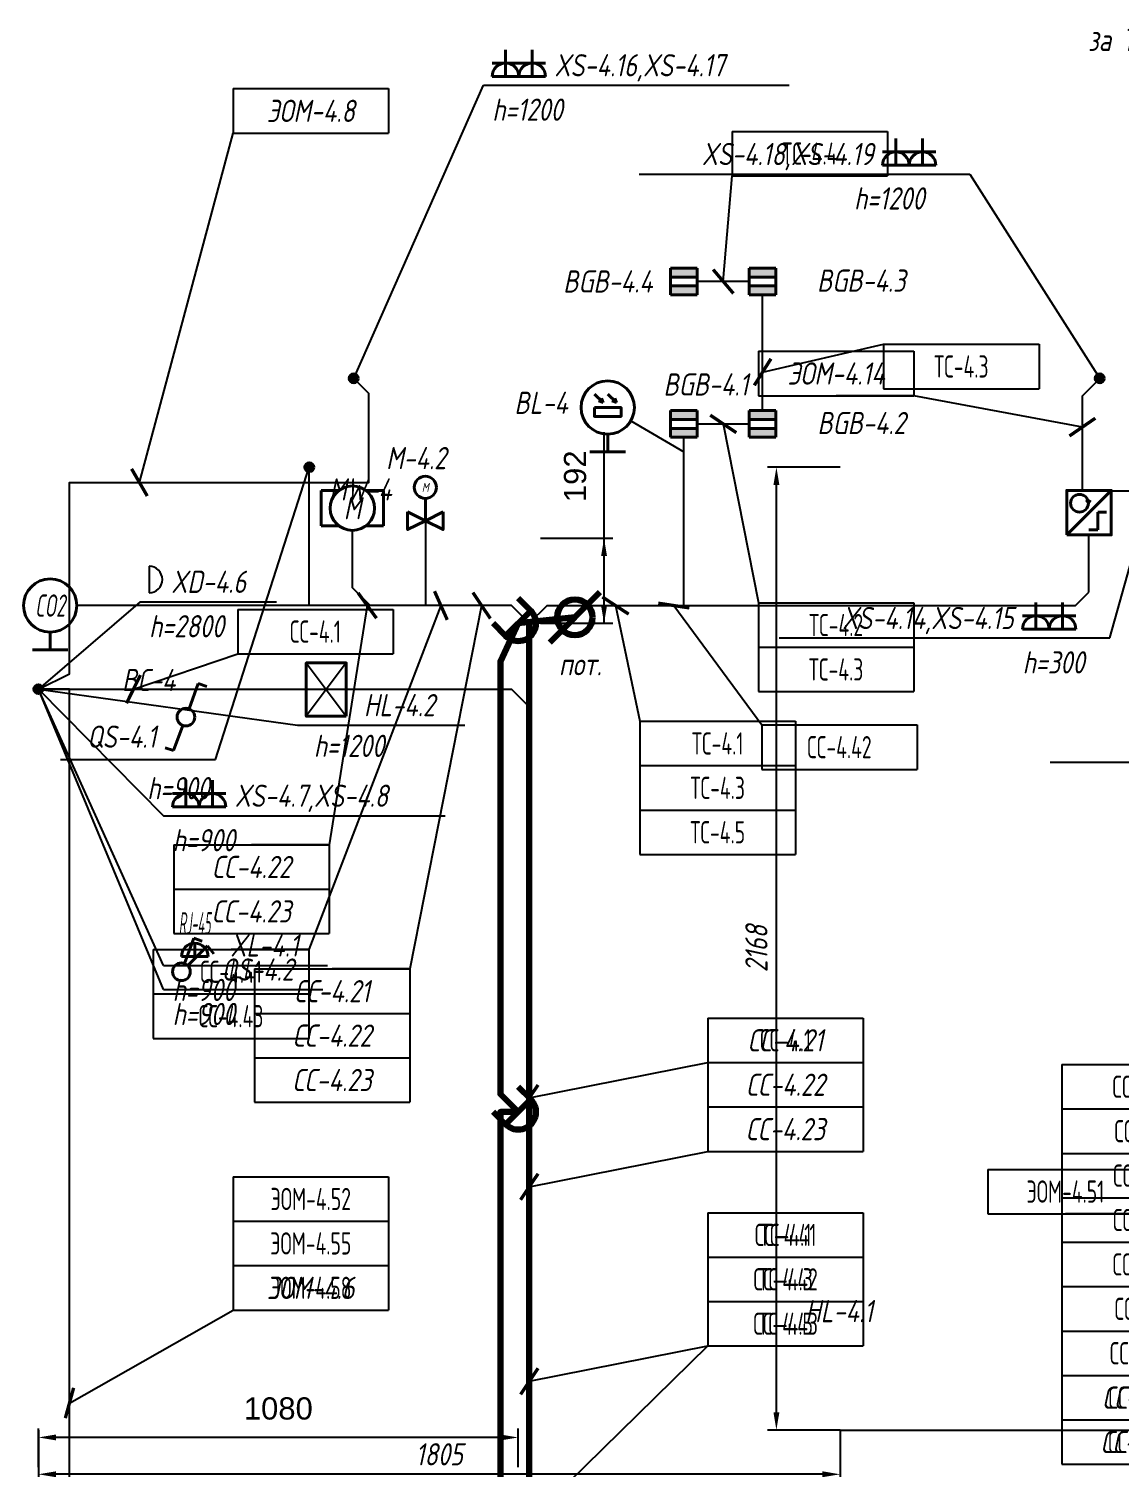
# Model space of a CAD drawing. Header units: millimetres. Extents: x -14566 to 16488, y -7315 to 17206.
# Drawn here: x 8930 to 11385, y 12178 to 15417 of the extents above; entities that cross this region are included whole.
import ezdxf
from ezdxf.enums import TextEntityAlignment as Align

# ---------------------------------------------------------------- set-up
doc = ezdxf.new("R2010")
doc.units = ezdxf.units.MM
doc.linetypes.add('DASHED', pattern=[19.05, 12.7, -6.35])
for name, color, linetype in [('02 Розетки', 7, 'Continuous'), ('04 Освещение', 7, 'Continuous'), ('05 Слаботочка', 7, 'Continuous'), ('06 Авт-ка климата', 7, 'Continuous'), ('07 Авт-ка общая', 7, 'Continuous'), ('08 Пож. и техн. сигн.', 7, 'Continuous'), ('09 ДСУП', 7, 'Continuous'), ('10 Привязка', 7, 'Continuous'), ('12 Трассы и коробки 220', 7, 'Continuous'), ('13 Трассы и коробки слаботочки', 7, 'Continuous'), ('14 Лотки', 7, 'Continuous')]:
    doc.layers.add(name, color=color, linetype=linetype)
doc.styles.add('GOST typeA', font='')
doc.styles.get("Standard").update_dxf_attribs({"font": 'arial.ttf'})
doc.styles.add('ГОСТ-ISOCPEUR', font='isocpeui.ttf', dxfattribs={"width": 0.8})
doc.styles.get('GOST typeA').set_extended_font_data('GOST type A')
doc.linetypes.add('220V_LINE', pattern='A,0.2,-0.05,["~220V",Standard,S=0.1,R=0,X=0,Y=-0.05],-0.4,0.1', length=0.75)
doc.dimstyles.new('ISO-25', dxfattribs={"dimtxt": 2.5, "dimasz": 2.5, "dimexe": 1.25, "dimexo": 0.625, "dimtad": 1, "dimtxsty": 'Standard', "dimcen": 2.5, "dimadec": 0, "dimazin": 0, "dimtfac": 1, "dimtmove": 0, "dimatfit": 3, "dimfxl": 1, "dimarcsym": 0})

# ---------------------------------------------------------------- blocks, each defined once
blk = doc.blocks.new('электродвигатель')
at = {"color": 0, "lineweight": -2}
for p, q in [((0, 4), (0, 0)), ((0, 4), (2, 4)), ((5, 4), (7, 4)), ((7, 4), (7, 0)), ((0, 0), (2, 0)), ((5, 0), (7, 0))]:
    blk.add_line(p, q, dxfattribs=at)
blk.add_circle((3.5, 2), 2.5, dxfattribs=at)
at = {"color": 0, "lineweight": -2, "style": 'ГОСТ-ISOCPEUR', "width": 0.8}
blk.add_text('M', height=2.5, rotation=360, dxfattribs=at).set_placement((3.5, 2), align=Align.MIDDLE_CENTER)
blk = doc.blocks.new('энкодер')
at = {"color": 0, "lineweight": -2}
for p, q in [((0, 0), (5, 5)), ((2.43, 3.56), (2.2, 3.9)), ((2.43, 3.56), (2.66, 3.9)), ((3.48, 0.56), (3.48, 2.56)), ((3.48, 2.56), (4.48, 2.56)), ((2.48, 0.56), (3.48, 0.56))]:
    blk.add_line(p, q, dxfattribs=at)
blk.add_lwpolyline([(0, 0), (0, 5), (5, 5), (5, 0)], close=True, dxfattribs=at)
blk.add_circle((1.43, 3.56), 1, dxfattribs=at)
blk = doc.blocks.new('геркон')
at = {"lineweight": -2}
for points in [[(3, 2), (3, 3), (0, 3), (0, 2)], [(3, 0), (3, 1), (0, 1), (0, 0)]]:
    blk.add_hatch(color=0, dxfattribs=at).paths.add_polyline_path(points)
at = {"color": 0, "lineweight": -2}
for p, q in [((0, 0), (0, 3)), ((0, 3), (3, 3)), ((0, 2), (3, 2)), ((3, 3), (3, 0)), ((0, 1), (3, 1)), ((3, 0), (0, 0))]:
    blk.add_line(p, q, dxfattribs=at)
blk = doc.blocks.new('вентиль с электроприводом')
at = {"color": 0, "linetype": 'DASHED', "lineweight": -2}
blk.add_line((0, 2.5), (0, 0), dxfattribs=at)
at = {"color": 0, "lineweight": -2}
for points in [[(-2, 1), (-2, -1), (0, 0), (-2, 1)], [(2, 1), (2, -1), (0, 0), (2, 1)]]:
    blk.add_lwpolyline(points, dxfattribs=at)
blk.add_circle((0, 3.75), 1.25, dxfattribs=at)
at = {"color": 0, "lineweight": -2, "style": 'ГОСТ-ISOCPEUR', "width": 0.8}
blk.add_text('M', height=1, rotation=360, dxfattribs=at).set_placement((0, 3.75), align=Align.MIDDLE_CENTER)
blk = doc.blocks.new('кнопка жалюзи')
at = {"color": 0, "lineweight": -2}
for p, q in [((0.35, 0.94), (1.39, 3.78)), ((1.39, 3.78), (2.34, 3.45)), ((-1.39, -3.78), (-0.35, -0.94)), ((-2.34, -3.45), (-1.39, -3.78))]:
    blk.add_line(p, q, dxfattribs=at)
blk.add_circle((0, 0), 1, dxfattribs=at)
blk = doc.blocks.new('розетка скрытая трехполюсная')
at = {"color": 0, "lineweight": -2}
for p, q in [((0, 0), (0, 3)), ((-1.5, 1.5), (1.5, 1.5)), ((-1.5, 0), (1.5, 0))]:
    blk.add_line(p, q, dxfattribs=at)
blk.add_arc((0, 0), 1.5, 0, 180, dxfattribs=at)
blk = doc.blocks.new('кнопка 2')
at = {"color": 0, "lineweight": -2}
for p, q in [((0.35, 0.94), (1.39, 3.78)), ((1.39, 3.78), (2.34, 3.45)), ((0.71, 0.71), (2.93, 2.93)), ((2.93, 2.93), (3.66, 2))]:
    blk.add_line(p, q, dxfattribs=at)
blk.add_circle((0, 0), 1, dxfattribs=at)
blk = doc.blocks.new('розетка RJ-45')
at = {"color": 0, "lineweight": -2}
for p, q in [((-1.5, 0), (1.5, 0)), ((0, 0), (0, 1.5))]:
    blk.add_line(p, q, dxfattribs=at)
blk.add_arc((0, 0), 1.5, 0, 180, dxfattribs=at)
at = {"color": 0, "lineweight": -2, "style": 'ГОСТ-ISOCPEUR', "width": 0.4}
blk.add_text('RJ-45', height=2.5, dxfattribs=at).set_placement((0, 2.5), align=Align.CENTER)
blk = doc.blocks.new('фотоэлемент')
at = {"color": 0, "lineweight": -2}
for p, q in [((-1.48, 6.52), (-0.51, 5.55)), ((0.02, 6.52), (0.99, 5.55)), ((-0.51, 5.55), (-1.02, 5.74)), ((-0.51, 5.55), (-0.7, 6.06)), ((0.99, 5.55), (0.48, 5.74)), ((0.99, 5.55), (0.8, 6.06)), ((0, 2), (0, 0)), ((-2, 0), (2, 0))]:
    blk.add_line(p, q, dxfattribs=at)
blk.add_lwpolyline([(-1.5, 5), (1.5, 5), (1.5, 4), (-1.5, 4)], close=True, dxfattribs=at)
blk.add_circle((0, 5), 3, dxfattribs=at)
blk = doc.blocks.new('коробка коммутационная')
at = {"color": 0}
blk.add_line((0, 3), (0, 0), dxfattribs=at)
blk.add_arc((0, 1.5), 1.5, 270, 90, dxfattribs=at)
blk = doc.blocks.new('*T141')
at = {"layer": '02 Розетки', "color": 0, "lineweight": -2}
for p, q in [((0, 0), (350, 0)), ((0, 0), (0, -100)), ((350, 0), (350, -100)), ((0, -100), (350, -100))]:
    blk.add_line(p, q, dxfattribs=at)
at = {"layer": '02 Розетки', "color": 0, "insert": (175, -50), "char_height": 50, "width": 330, "attachment_point": 5, "style": 'ГОСТ-ISOCPEUR'}
blk.add_mtext('{ЭОМ-4.6}', dxfattribs=at)
blk = doc.blocks.new('*T142')
at = {"layer": '02 Розетки', "color": 0, "lineweight": -2}
for p, q in [((0, 0), (350, 0)), ((0, 0), (0, -100)), ((350, 0), (350, -100)), ((0, -100), (350, -100))]:
    blk.add_line(p, q, dxfattribs=at)
at = {"layer": '02 Розетки', "color": 0, "insert": (175, -50), "char_height": 50, "width": 330, "attachment_point": 5, "style": 'ГОСТ-ISOCPEUR'}
blk.add_mtext('{ЭОМ-4.8}', dxfattribs=at)
blk = doc.blocks.new('*T146')
at = {"layer": '02 Розетки', "color": 0, "lineweight": -2}
for p, q in [((0, 0), (350, 0)), ((0, 0), (0, -100)), ((350, 0), (350, -100)), ((0, -100), (350, -100))]:
    blk.add_line(p, q, dxfattribs=at)
at = {"layer": '02 Розетки', "color": 0, "insert": (175, -50), "char_height": 50, "width": 330, "attachment_point": 5, "style": 'ГОСТ-ISOCPEUR'}
blk.add_mtext('{ЭОМ-4.14}', dxfattribs=at)
blk = doc.blocks.new('*T202')
at = {"layer": '04 Освещение', "color": 0, "lineweight": -2}
for p, q in [((0, 0), (350, 0)), ((0, 0), (0, -300)), ((350, 0), (350, -300)), ((0, -100), (350, -100)), ((0, -200), (350, -200)), ((0, -300), (350, -300))]:
    blk.add_line(p, q, dxfattribs=at)
at = {"layer": '04 Освещение', "color": 0, "char_height": 50, "width": 330, "attachment_point": 5, "style": 'GOST typeA'}
for s, insert in [('{\\W0.8;ЭОМ-4.52}', (175, -50)), ('{\\W0.8;ЭОМ-4.55}', (175, -150)), ('{\\W0.8;ЭОМ-4.58}', (175, -250))]:
    blk.add_mtext(s, dxfattribs=dict(at, insert=insert))
blk = doc.blocks.new('*T233')
at = {"layer": '04 Освещение', "color": 0, "lineweight": -2}
for p, q in [((0, 0), (350, 0)), ((0, 0), (0, -100)), ((350, 0), (350, -100)), ((0, -100), (350, -100))]:
    blk.add_line(p, q, dxfattribs=at)
at = {"layer": '04 Освещение', "color": 0, "insert": (175, -50), "char_height": 50, "width": 330, "attachment_point": 5, "style": 'GOST typeA'}
blk.add_mtext('{\\W0.8;ЭОМ-4.51}', dxfattribs=at)
blk = doc.blocks.new('*T256')
at = {"layer": '07 Авт-ка общая', "color": 0, "lineweight": -2}
for p, q in [((0, 0), (350, 0)), ((0, 0), (0, -200)), ((350, 0), (350, -200)), ((0, -100), (350, -100)), ((0, -200), (350, -200))]:
    blk.add_line(p, q, dxfattribs=at)
at = {"layer": '07 Авт-ка общая', "color": 0, "char_height": 50, "width": 330, "attachment_point": 5, "style": 'GOST typeA'}
for s, insert in [('{\\W0.8;СС-4.41}', (175, -50)), ('{\\W0.8;СС-4.43}', (175, -150))]:
    blk.add_mtext(s, dxfattribs=dict(at, insert=insert))
blk = doc.blocks.new('*T257')
at = {"layer": '07 Авт-ка общая', "color": 0, "lineweight": -2}
for p, q in [((0, 0), (350, 0)), ((0, 0), (0, -300)), ((350, 0), (350, -300)), ((0, -100), (350, -100)), ((0, -200), (350, -200)), ((0, -300), (350, -300))]:
    blk.add_line(p, q, dxfattribs=at)
at = {"layer": '07 Авт-ка общая', "color": 0, "char_height": 50, "width": 330, "attachment_point": 5, "style": 'GOST typeA'}
for s, insert in [('{\\W0.8;СС-4.41}', (175, -50)), ('{\\W0.8;СС-4.42}', (175, -150)), ('{\\W0.8;СС-4.43}', (175, -250))]:
    blk.add_mtext(s, dxfattribs=dict(at, insert=insert))
blk = doc.blocks.new('*T278')
at = {"layer": '06 Авт-ка климата', "color": 0, "lineweight": -2}
for p, q in [((0, 0), (350, 0)), ((0, 0), (0, -200)), ((350, 0), (350, -200)), ((0, -100), (350, -100)), ((0, -200), (350, -200))]:
    blk.add_line(p, q, dxfattribs=at)
at = {"layer": '06 Авт-ка климата', "color": 0, "char_height": 50, "width": 330, "attachment_point": 5, "style": 'ГОСТ-ISOCPEUR'}
for s, insert in [('{СС-4.22}', (175, -50)), ('{СС-4.23}', (175, -150))]:
    blk.add_mtext(s, dxfattribs=dict(at, insert=insert))
blk = doc.blocks.new('*T279')
at = {"layer": '06 Авт-ка климата', "color": 0, "lineweight": -2}
for p, q in [((0, 0), (350, 0)), ((0, 0), (0, -300)), ((350, 0), (350, -300)), ((0, -100), (350, -100)), ((0, -200), (350, -200)), ((0, -300), (350, -300))]:
    blk.add_line(p, q, dxfattribs=at)
at = {"layer": '06 Авт-ка климата', "color": 0, "char_height": 50, "width": 330, "attachment_point": 5, "style": 'ГОСТ-ISOCPEUR'}
for s, insert in [('{СС-4.21}', (175, -50)), ('{СС-4.22}', (175, -150)), ('{СС-4.23}', (175, -250))]:
    blk.add_mtext(s, dxfattribs=dict(at, insert=insert))
blk = doc.blocks.new('*T281')
at = {"layer": '06 Авт-ка климата', "color": 0, "lineweight": -2}
for p, q in [((0, 0), (350, 0)), ((0, 0), (0, -200)), ((350, 0), (350, -200)), ((0, -100), (350, -100)), ((0, -200), (350, -200))]:
    blk.add_line(p, q, dxfattribs=at)
at = {"layer": '06 Авт-ка климата', "color": 0, "char_height": 50, "width": 330, "attachment_point": 5, "style": 'ГОСТ-ISOCPEUR'}
for s, insert in [('{СС-7.21}', (175, -50)), ('{СС-7.22}', (175, -150))]:
    blk.add_mtext(s, dxfattribs=dict(at, insert=insert))
blk = doc.blocks.new('*T306')
at = {"layer": '06 Авт-ка климата', "color": 0, "lineweight": -2}
for p, q in [((0, 0), (350, 0)), ((0, 0), (0, -300)), ((350, 0), (350, -300)), ((0, -100), (350, -100)), ((0, -200), (350, -200)), ((0, -300), (350, -300))]:
    blk.add_line(p, q, dxfattribs=at)
at = {"layer": '06 Авт-ка климата', "color": 0, "char_height": 50, "width": 330, "attachment_point": 5, "style": 'ГОСТ-ISOCPEUR'}
for s, insert in [('{СС-4.21}', (175, -50)), ('{СС-4.22}', (175, -150)), ('{СС-4.23}', (175, -250))]:
    blk.add_mtext(s, dxfattribs=dict(at, insert=insert))
blk = doc.blocks.new('*T349')
at = {"layer": '05 Слаботочка', "color": 0, "lineweight": -2}
for p, q in [((0, 0), (350, 0)), ((0, 0), (0, -100)), ((350, 0), (350, -100)), ((0, -100), (350, -100))]:
    blk.add_line(p, q, dxfattribs=at)
at = {"layer": '05 Слаботочка', "color": 0, "insert": (175, -50), "char_height": 50, "width": 330, "attachment_point": 5, "style": 'GOST typeA'}
blk.add_mtext('{\\W0.8;СС-4.1}', dxfattribs=at)
blk = doc.blocks.new('*T350')
at = {"layer": '05 Слаботочка', "color": 0, "lineweight": -2}
for p, q in [((0, 0), (350, 0)), ((0, 0), (0, -100)), ((350, 0), (350, -100)), ((0, -100), (350, -100))]:
    blk.add_line(p, q, dxfattribs=at)
at = {"layer": '05 Слаботочка', "color": 0, "insert": (175, -50), "char_height": 50, "width": 330, "attachment_point": 5, "style": 'GOST typeA'}
blk.add_mtext('{\\W0.8;СС-4.1}', dxfattribs=at)
blk = doc.blocks.new('*T358')
at = {"layer": '05 Слаботочка', "color": 0, "lineweight": -2}
for p, q in [((0, 0), (350, 0)), ((0, 0), (0, -900)), ((350, 0), (350, -900)), ((0, -100), (350, -100)), ((0, -200), (350, -200)), ((0, -300), (350, -300)), ((0, -400), (350, -400)), ((0, -500), (350, -500)), ((0, -600), (350, -600)), ((0, -700), (350, -700)), ((0, -800), (350, -800)), ((0, -900), (350, -900))]:
    blk.add_line(p, q, dxfattribs=at)
at = {"layer": '05 Слаботочка', "color": 0, "char_height": 50, "width": 330, "attachment_point": 5, "style": 'GOST typeA'}
for s, insert in [('{\\W0.8;СС-4.4}', (175, -50)), ('{\\W0.8;СС-5.1}', (175, -150)), ('{\\W0.8;СС-5.2}', (175, -250)), ('{\\W0.8;СС-5.3}', (175, -350)), ('{\\W0.8;СС-5.4}', (175, -450)), ('{\\W0.8;СС-7.1}', (175, -550)), ('{\\W0.8;СС-0.21}', (175, -650)), ('{\\W0.8;СС-0.22}', (175, -750)), ('{\\W0.8;СС-0.33}', (175, -850))]:
    blk.add_mtext(s, dxfattribs=dict(at, insert=insert))
blk = doc.blocks.new('*T392')
at = {"layer": '07 Авт-ка общая', "color": 0, "lineweight": -2}
for p, q in [((0, 0), (350, 0)), ((0, 0), (0, -100)), ((350, 0), (350, -100)), ((0, -100), (350, -100))]:
    blk.add_line(p, q, dxfattribs=at)
at = {"layer": '07 Авт-ка общая', "color": 0, "insert": (175, -50), "char_height": 50, "width": 330, "attachment_point": 5, "style": 'GOST typeA'}
blk.add_mtext('{\\W0.8;СС-4.42}', dxfattribs=at)
blk = doc.blocks.new('*T406')
at = {"layer": '08 Пож. и техн. сигн.', "color": 0, "lineweight": -2}
for p, q in [((0, 0), (350, 0)), ((0, 0), (0, -300)), ((350, 0), (350, -300)), ((0, -100), (350, -100)), ((0, -200), (350, -200)), ((0, -300), (350, -300))]:
    blk.add_line(p, q, dxfattribs=at)
at = {"layer": '08 Пож. и техн. сигн.', "color": 0, "char_height": 50, "width": 330, "attachment_point": 5, "style": 'GOST typeA'}
for s, insert in [('{\\W0.8;ТС-4.1}', (175, -50)), ('{\\W0.8;ТС-4.3}', (175, -150)), ('{\\W0.8;ТС-4.5}', (175, -250))]:
    blk.add_mtext(s, dxfattribs=dict(at, insert=insert))
blk = doc.blocks.new('*T414')
at = {"layer": '08 Пож. и техн. сигн.', "color": 0, "lineweight": -2}
for p, q in [((0, 0), (350, 0)), ((0, 0), (0, -300)), ((350, 0), (350, -300)), ((0, -100), (350, -100)), ((0, -200), (350, -200)), ((0, -300), (350, -300))]:
    blk.add_line(p, q, dxfattribs=at)
at = {"layer": '08 Пож. и техн. сигн.', "color": 0, "char_height": 50, "width": 330, "attachment_point": 5, "style": 'GOST typeA'}
for s, insert in [('{\\W0.8;ТС-4.1}', (175, -50)), ('{\\W0.8;ТС-4.3}', (175, -150)), ('{\\W0.8;ТС-4.5}', (175, -250))]:
    blk.add_mtext(s, dxfattribs=dict(at, insert=insert))
blk = doc.blocks.new('*T445')
at = {"layer": '08 Пож. и техн. сигн.', "color": 0, "lineweight": -2}
for p, q in [((0, 0), (350, 0)), ((0, 0), (0, -200)), ((350, 0), (350, -200)), ((0, -100), (350, -100)), ((0, -200), (350, -200))]:
    blk.add_line(p, q, dxfattribs=at)
at = {"layer": '08 Пож. и техн. сигн.', "color": 0, "char_height": 50, "width": 330, "attachment_point": 5, "style": 'GOST typeA'}
for s, insert in [('{\\W0.8;ТС-4.2}', (175, -50)), ('{\\W0.8;ТС-4.3}', (175, -150))]:
    blk.add_mtext(s, dxfattribs=dict(at, insert=insert))
blk = doc.blocks.new('*T446')
at = {"layer": '08 Пож. и техн. сигн.', "color": 0, "lineweight": -2}
for p, q in [((0, 0), (350, 0)), ((0, 0), (0, -100)), ((350, 0), (350, -100)), ((0, -100), (350, -100))]:
    blk.add_line(p, q, dxfattribs=at)
at = {"layer": '08 Пож. и техн. сигн.', "color": 0, "insert": (175, -50), "char_height": 50, "width": 330, "attachment_point": 5, "style": 'GOST typeA'}
blk.add_mtext('{\\W0.8;ТС-4.3}', dxfattribs=at)
blk = doc.blocks.new('*T447')
at = {"layer": '08 Пож. и техн. сигн.', "color": 0, "lineweight": -2}
for p, q in [((0, 0), (350, 0)), ((0, 0), (0, -100)), ((350, 0), (350, -100)), ((0, -100), (350, -100))]:
    blk.add_line(p, q, dxfattribs=at)
at = {"layer": '08 Пож. и техн. сигн.', "color": 0, "insert": (175, -50), "char_height": 50, "width": 330, "attachment_point": 5, "style": 'GOST typeA'}
blk.add_mtext('{\\W0.8;ТС-4.4}', dxfattribs=at)
blk = doc.blocks.new('*D484')
at = {"layer": '14 Лотки', "color": 0, "lineweight": -2}
for p, q in [((10225, 14078.6), (10225, 14509.2)), ((10081.7, 14270.1), (10245, 14270.1)), ((10225, 14118.6), (10225, 14230.1)), ((10081.7, 14078.6), (10245, 14078.6))]:
    blk.add_line(p, q, dxfattribs=at)
at = {"layer": '14 Лотки', "color": 0}
for points in [[(10231.7, 14230.1), (10218.4, 14230.1), (10225, 14270.1)], [(10218.4, 14118.6), (10231.7, 14118.6), (10225, 14078.6)]]:
    blk.add_solid(points, dxfattribs=at)
at = {"layer": 'Defpoints', "color": 0, "transparency": 16777216}
for p in [(10081.7, 14270.1), (10225, 14270.1), (10081.7, 14078.6)]:
    blk.add_point(p, dxfattribs=at)
at = {"layer": '14 Лотки', "color": 0, "insert": (10160, 14409.6), "char_height": 50, "attachment_point": 5, "rotation": 90}
blk.add_mtext('192', dxfattribs=at)
blk = doc.blocks.new('*D499')
at = {"layer": '14 Лотки', "color": 0, "lineweight": -2}
for p, q in [((8951.2, 12178.6), (8951.2, 12265.5)), ((9991.7, 12245.5), (8991.2, 12245.5)), ((10031.7, 12178.6), (10031.7, 12265.5))]:
    blk.add_line(p, q, dxfattribs=at)
at = {"layer": '14 Лотки', "color": 0}
for points in [[(8991.2, 12252.2), (8991.2, 12238.8), (8951.2, 12245.5)], [(9991.7, 12238.8), (9991.7, 12252.2), (10031.7, 12245.5)]]:
    blk.add_solid(points, dxfattribs=at)
at = {"layer": 'Defpoints', "color": 0, "transparency": 16777216}
for p in [(8951.2, 12245.5), (8951.2, 12178.6), (10031.7, 12178.6)]:
    blk.add_point(p, dxfattribs=at)
at = {"layer": '14 Лотки', "color": 0, "insert": (9491.5, 12310.5), "char_height": 50, "attachment_point": 5}
blk.add_mtext('1080', dxfattribs=at)
blk = doc.blocks.new('*D516')
at = {"layer": '04 Освещение', "color": 0, "lineweight": -2, "transparency": 16777216}
for p, q in [((8951.2, 12262.2), (8951.2, 12142.6)), ((10756.7, 12262.2), (10756.7, 12142.6)), ((10716.7, 12162.6), (8991.2, 12162.6))]:
    blk.add_line(p, q, dxfattribs=at)
at = {"layer": '04 Освещение', "color": 0, "transparency": 16777216}
for points in [[(8991.2, 12169.3), (8991.2, 12156), (8951.2, 12162.6)], [(10716.7, 12156), (10716.7, 12169.3), (10756.7, 12162.6)]]:
    blk.add_solid(points, dxfattribs=at)
at = {"layer": 'Defpoints', "color": 0, "transparency": 16777216}
for p in [(8951.2, 12262.2), (10756.7, 12262.2), (8951.2, 12162.6)]:
    blk.add_point(p, dxfattribs=at)
at = {"layer": '04 Освещение', "color": 0, "transparency": 16777216, "insert": (9854, 12207.6), "char_height": 50, "attachment_point": 5, "style": 'ГОСТ-ISOCPEUR'}
blk.add_mtext('1805', dxfattribs=at)
blk = doc.blocks.new('*D517')
at = {"layer": '04 Освещение', "color": 0, "lineweight": -2, "transparency": 16777216}
for p, q in [((10756.7, 14430.1), (10593.1, 14430.1)), ((10613.1, 12302.2), (10613.1, 14390.1)), ((10756.7, 12262.2), (10593.1, 12262.2))]:
    blk.add_line(p, q, dxfattribs=at)
at = {"layer": '04 Освещение', "color": 0, "transparency": 16777216}
for points in [[(10619.8, 14390.1), (10606.5, 14390.1), (10613.1, 14430.1)], [(10606.5, 12302.2), (10619.8, 12302.2), (10613.1, 12262.2)]]:
    blk.add_solid(points, dxfattribs=at)
at = {"layer": 'Defpoints', "color": 0, "transparency": 16777216}
for p in [(10613.1, 14430.1), (10756.7, 14430.1), (10756.7, 12262.2)]:
    blk.add_point(p, dxfattribs=at)
at = {"layer": '04 Освещение', "color": 0, "transparency": 16777216, "insert": (10568.1, 13346.1), "char_height": 50, "attachment_point": 5, "rotation": 90, "style": 'ГОСТ-ISOCPEUR'}
blk.add_mtext('2168', dxfattribs=at)
blk = doc.blocks.new('зажим')
at = {"layer": '09 ДСУП', "color": 0, "lineweight": -2}
for p, q in [((28.3, 28.3), (0, 56.6)), ((-28.3, -28.3), (-56.6, 0)), ((28.3, 28.3), (-28.3, -28.3))]:
    blk.add_line(p, q, dxfattribs=at)
blk.add_arc((0, 0), 40, 225, 45, dxfattribs=at)
blk = doc.blocks.new('клемма')
at = {"layer": '09 ДСУП', "color": 0, "lineweight": -2}
blk.add_line((56.6, 56.6), (-56.6, -56.6), dxfattribs=at)
blk.add_circle((0, 0), 40, dxfattribs=at)
blk = doc.blocks.new('датчик CO2')
at = {"color": 0, "lineweight": -2}
for p, q in [((0, 2), (0, 0)), ((-2, 0), (2, 0))]:
    blk.add_line(p, q, dxfattribs=at)
blk.add_circle((0, 5), 3, dxfattribs=at)
at = {"color": 0, "lineweight": -2, "style": 'ГОСТ-ISOCPEUR', "width": 0.6}
blk.add_text('CO2', height=2.5, rotation=360, dxfattribs=at).set_placement((-0.01, 5), align=Align.MIDDLE_CENTER)

msp = doc.modelspace()

# ---------------------------------------------------------------- hatches: boundary and pattern name
at = {"layer": '02 Розетки'}
for points in [[(9651.2, 14630.1, 1), (9671.2, 14630.1, 1)], [(11331.2, 14630.1, 1), (11351.2, 14630.1, 1)]]:
    msp.add_hatch(color=256, dxfattribs=at).paths.add_polyline_path(points)
at = {"layer": '07 Авт-ка общая'}
msp.add_hatch(color=256, dxfattribs=at).paths.add_polyline_path([(9551.2, 14430.1, 1), (9571.2, 14430.1, 1)])
at = {"layer": '10 Привязка'}
msp.add_hatch(color=256, dxfattribs=at).paths.add_polyline_path([(8941.2, 13930.3, 1), (8961.2, 13930.3, 1)])

# ---------------------------------------------------------------- linework, layer by layer
at = {"layer": '02 Розетки'}
for p, q in [((9661.2, 14630.1), (9953.2, 15290.1)), ((9953.2, 15290.1), (10642.1, 15290.1)), ((10304.1, 15090.2), (11048.9, 15090.2)), ((11048.9, 15090.2), (11341.2, 14630.1)), ((11364.2, 14045.6), (11471.2, 14430.1)), ((10619.4, 14045.6), (11364.2, 14045.6)), ((8951.2, 13930.3), (9233.3, 13645.4)), ((11229.5, 13766.1), (11925.4, 13766.1)), ((9233.3, 13645.4), (9867, 13645.4))]:
    msp.add_line(p, q, dxfattribs=at)
at = {"layer": '02 Розетки', "linetype": '220V_LINE', "ltscale": 200, "flags": 128}
for points in [[(8951.2, 13930.3), (9021.2, 13964.9), (9021.2, 14395.8), (9695.6, 14395.8), (9695.6, 14595.8), (9661.2, 14630.1)], [(11471.2, 14430.1), (11417.3, 14376.2), (11302.1, 14376.2), (11302.1, 14591), (11341.2, 14630.1)]]:
    msp.add_lwpolyline(points, dxfattribs=at)
at = {"layer": '02 Розетки', "lineweight": 40}
for centre in [(9661.2, 14630.1), (11341.2, 14630.1)]:
    msp.add_circle(centre, 10, dxfattribs=at)
at = {"layer": '04 Освещение', "color": 3}
for p, q in [((9554.4, 13989.4), (9644.4, 13869.4)), ((9644.4, 13989.4), (9554.4, 13869.4))]:
    msp.add_line(p, q, dxfattribs=at)
at = {"layer": '04 Освещение'}
for p, q in [((8951.2, 13930.3), (9534.4, 13849.4)), ((9233.3, 13254.1), (8951.2, 13930.3)), ((9534.4, 13849.4), (9911.3, 13849.4)), ((9233.3, 13254.1), (9591.7, 13254.1))]:
    msp.add_line(p, q, dxfattribs=at)
at = {"layer": '04 Освещение', "color": 3, "lineweight": 40}
msp.add_lwpolyline([(9644.4, 13869.4), (9554.4, 13869.4), (9554.4, 13989.4), (9644.4, 13989.4)], close=True, dxfattribs=at)
at = {"layer": '04 Освещение', "linetype": '220V_LINE', "ltscale": 200, "flags": 128}
msp.add_lwpolyline([(10756.7, 12262.2), (12357.3, 12262.2), (12397.3, 12222.2)], dxfattribs=at)
at = {"layer": '05 Слаботочка'}
for q in [(8951.2, 13930.3), (9601.9, 13308.3)]:
    msp.add_line((9233.3, 13308.3), q, dxfattribs=at)
msp.add_lwpolyline([(8951.2, 13930.3), (10016.7, 13930.3), (10056.7, 13890.3)], dxfattribs=at)
at = {"layer": '06 Авт-ка климата'}
for points in [[(9822.6, 14309.7), (9822.6, 14118.6)], [(10056.7, 14078.6), (10016.7, 14118.6), (9037.8, 14118.6)]]:
    msp.add_lwpolyline(points, dxfattribs=at)
at = {"layer": '07 Авт-ка общая'}
for p, q in [((9350.3, 13771.9), (9561.2, 14430.1)), ((9658.3, 14158.8), (9658.3, 14287.8)), ((11317, 14148.8), (11317, 14277.8)), ((9001.2, 13771.9), (9350.3, 13771.9))]:
    msp.add_line(p, q, dxfattribs=at)
for points in [[(9698.5, 14118.6), (9561.2, 14118.6), (9561.2, 14430.1)], [(10056.7, 14078.6), (10016.7, 14118.6), (9698.5, 14118.6), (9658.3, 14158.8)], [(10056.7, 14078.6), (10096.7, 14118.6), (11286.8, 14118.6), (11317, 14148.8)]]:
    msp.add_lwpolyline(points, dxfattribs=at)
at = {"layer": '07 Авт-ка общая', "lineweight": 40}
msp.add_circle((9561.2, 14430.1), 10, dxfattribs=at)
at = {"layer": '08 Пож. и техн. сигн.'}
for p, q in [((10552.1, 14848.2), (10434.9, 14848.2)), ((10582.1, 14557.5), (10582.1, 14818.2)), ((10285, 14534.3), (10404.9, 14464.5)), ((10434.9, 14527.5), (10552.1, 14527.5))]:
    msp.add_line(p, q, dxfattribs=at)
msp.add_lwpolyline([(10056.7, 14078.6), (10096.7, 14118.6), (10404.9, 14118.6), (10404.9, 14497.5)], dxfattribs=at)
at = {"layer": '09 ДСУП', "color": 3, "lineweight": 100}
msp.add_line((10031.7, 14078.6), (10159.2, 14092.1), dxfattribs=at)
for points in [[(10031.7, 12978.6), (9991.7, 13018.6), (9991.7, 13992.8), (10031.7, 14078.6)], [(10125.1, 10457.1), (10125.1, 10496.5), (10031.7, 10496.5), (9991.7, 10536.5), (9991.7, 12978.6), (10031.7, 12978.6)]]:
    msp.add_lwpolyline(points, dxfattribs=at)
at = {"layer": '10 Привязка', "lineweight": 40}
msp.add_circle((8951.2, 13930.3), 10, dxfattribs=at)
at = {"layer": '12 Трассы и коробки 220'}
for q in [(8951.2, 13930.3), (9487.7, 14127.1)]:
    msp.add_line((9180.4, 14127.1), q, dxfattribs=at)
at = {"layer": '12 Трассы и коробки 220', "linetype": '220V_LINE', "ltscale": 200, "flags": 128}
msp.add_lwpolyline([(8951.2, 11630.4), (9021.2, 11700.4), (9021.2, 13930.3), (8951.2, 13930.3)], dxfattribs=at)
at = {"layer": '13 Трассы и коробки слаботочки', "lineweight": 100}
msp.add_lwpolyline([(10056.7, 14078.6), (10056.7, 10036.5)], dxfattribs=at)

# ---------------------------------------------------------------- block references
for name, p in [('*T142', (9389.6, 15282.4)), ('*T447', (10513.3, 15186.3)), ('*T446', (10854.5, 14706.8)), ('*T146', (10572.6, 14691)), ('*T445', (10572.5, 14124.7)), ('*T349', (9400, 14110)), ('*T414', (10305.9, 13858.1)), ('*T392', (10580, 13849.8)), ('*T278', (9256.2, 13580)), ('*T256', (9210, 13344)), ('*T306', (9437.8, 13300.3)), ('*T279', (10458.8, 13189.7)), ('*T350', (10458.8, 13189.7)), ('*T358', (11256.2, 13085.1)), ('*T202', (9389.6, 12832.4)), ('*T233', (11089, 12849.1)), ('*T257', (10458.8, 12751.6)), ('*T406', (10458.8, 12751.6)), ('*T141', (9389.6, 12632.4)), ('*T281', (11256.2, 12385.1))]:
    msp.add_blockref(name, p)
at = {"layer": '02 Розетки', "color": 1, "lineweight": 40, "xscale": 20, "yscale": 20, "zscale": 20}
for p in [(10003.2, 15310.1), (10063.2, 15310.1), (10882.2, 15110.2), (10942.2, 15110.2), (11197.5, 14065.6), (11257.5, 14065.6), (9283.3, 13665.4), (9343.3, 13665.4)]:
    msp.add_blockref('розетка скрытая трехполюсная', p, dxfattribs=at)
at = {"layer": '04 Освещение', "color": 3, "lineweight": 40, "xscale": 20, "yscale": 20, "zscale": 20}
msp.add_blockref('кнопка 2', (9273.3, 13294.1), dxfattribs=at)
at = {"layer": '05 Слаботочка', "color": 6, "lineweight": 40, "xscale": 20, "yscale": 20, "zscale": 20}
msp.add_blockref('розетка RJ-45', (9303.3, 13328.3), dxfattribs=at)
at = {"layer": '06 Авт-ка климата', "color": 2, "lineweight": 40, "xscale": 20, "yscale": 20, "zscale": 20}
msp.add_blockref('вентиль с электроприводом', (9822.6, 14309.7), dxfattribs=at)
at = {"layer": '06 Авт-ка климата', "lineweight": 40, "xscale": 20, "yscale": 20, "zscale": 20}
msp.add_blockref('датчик CO2', (8977.8, 14018.6), dxfattribs=at)
at = {"layer": '07 Авт-ка общая', "lineweight": 40, "xscale": 20, "yscale": 20, "zscale": 20}
for name, p in [('электродвигатель', (9588.3, 14297.8)), ('энкодер', (11267, 14277.8)), ('кнопка жалюзи', (9283.5, 13867.5))]:
    msp.add_blockref(name, p, dxfattribs=at)
at = {"layer": '08 Пож. и техн. сигн.', "lineweight": 40, "xscale": 20, "yscale": 20, "zscale": 20}
for name, p in [('геркон', (10374.9, 14818.2)), ('геркон', (10552.1, 14818.2)), ('фотоэлемент', (10233.2, 14464.5)), ('геркон', (10374.9, 14497.5)), ('геркон', (10552.1, 14497.5))]:
    msp.add_blockref(name, p, dxfattribs=at)
at = {"layer": '09 ДСУП', "lineweight": 100}
for name, p in [('зажим', (10031.7, 14078.6)), ('клемма', (10159.2, 14092.1)), ('зажим', (10031.7, 12978.6))]:
    msp.add_blockref(name, p, dxfattribs=at)
at = {"layer": '12 Трассы и коробки 220', "xscale": 20, "yscale": 20, "zscale": 20}
msp.add_blockref('коробка коммутационная', (9200.4, 14147.1), dxfattribs=at)

# ---------------------------------------------------------------- texts
at = {"layer": '02 Розетки', "linetype": 'Continuous', "style": 'ГОСТ-ISOCPEUR', "width": 0.8}
for s, p in [('XS-4.16,XS-4.17', (10113.2, 15310.1)), ('h=1200', (9973.2, 15210.1)), ('h=1200', (10787.9, 15010.2)), ('h=300', (11167.5, 13965.6)), ('XS-4.7,XS-4.8', (9393.3, 13665.4)), ('h=900', (9253.3, 13565.3))]:
    msp.add_text(s, height=50, dxfattribs=at).set_placement(p)
for s, p in [('XS-4.18,XS-4.19', (10832.2, 15110.2)), ('XS-4.14,XS-4.15', (11147.5, 14065.6))]:
    msp.add_text(s, height=50, dxfattribs=at).set_placement(p, align=Align.RIGHT)
at = {"layer": '04 Освещение', "linetype": 'Continuous', "style": 'ГОСТ-ISOCPEUR', "width": 0.8}
for s, p in [('HL-4.2', (9684.4, 13869.4)), (' h=1200', (9545.9, 13777.7)), ('QS-4.2', (9363.3, 13274.1)), ('h=900', (9253.3, 13174))]:
    msp.add_text(s, height=50, dxfattribs=at).set_placement(p)
msp.add_text('HL-4.1', height=50, dxfattribs=at).set_placement((10830.8, 12505), align=Align.RIGHT)
at = {"layer": '05 Слаботочка', "linetype": 'Continuous', "style": 'ГОСТ-ISOCPEUR', "width": 0.8}
for s, p in [('за ТВ, h=1200', (11314.9, 15367.1)), ('XL-4.1', (9383.3, 13328.3)), ('h=900', (9253.3, 13228.2))]:
    msp.add_text(s, height=50, dxfattribs=at).set_placement(p)
at = {"layer": '06 Авт-ка климата', "linetype": 'Continuous', "style": 'ГОСТ-ISOCPEUR', "width": 0.8}
for s, p in [('MW-4', (9746.8, 14355.1)), ('BC-4', (9259.6, 13925.9))]:
    msp.add_text(s, height=50, dxfattribs=at).set_placement(p, align=Align.RIGHT)
at = {"layer": '07 Авт-ка общая', "linetype": 'Continuous', "style": 'ГОСТ-ISOCPEUR', "width": 0.8}
for s, p in [('M-4.2', (9869.7, 14425.6)), ('QS-4.1', (9216.7, 13798.5)), ('h=900', (9337.1, 13682.4))]:
    msp.add_text(s, height=50, dxfattribs=at).set_placement(p, align=Align.RIGHT)
at = {"layer": '08 Пож. и техн. сигн.', "linetype": 'Continuous', "style": 'ГОСТ-ISOCPEUR', "width": 0.8}
for s, p in [('BGB-4.4', (10334.3, 14823.3)), ('BGB-4.3', (10904, 14825.2)), ('BGB-4.1', (10550, 14591.4)), ('BL-4', (10143.3, 14550.1)), ('BGB-4.2', (10904, 14504.5))]:
    msp.add_text(s, height=50, dxfattribs=at).set_placement(p, align=Align.RIGHT)
at = {"layer": '09 ДСУП', "linetype": 'Continuous', "style": 'ГОСТ-ISOCPEUR', "width": 0.8}
msp.add_text('пот.', height=50, dxfattribs=at).set_placement((10123.4, 13961.5))
at = {"layer": '12 Трассы и коробки 220', "linetype": 'Continuous', "style": 'ГОСТ-ISOCPEUR', "width": 0.8}
for s, p in [('XD-4.6', (9250.4, 14147.1)), ('h=2800', (9200.4, 14047))]:
    msp.add_text(s, height=50, dxfattribs=at).set_placement(p)

# ---------------------------------------------------------------- dimensions: what is measured, and where the dimension line sits
at = {"layer": '04 Освещение', "color": 3}
dim = msp.add_linear_dim(base=(10613.1, 14430.1), p1=(10756.7, 12262.2), p2=(10756.7, 14430.1), angle=90, dimstyle='ISO-25', override={"dimtxt": 50, "dimasz": 40, "dimexe": 20, "dimexo": 0, "dimgap": 20, "dimdec": 0, "dimtxsty": 'ГОСТ-ISOCPEUR'}, dxfattribs=at)
dim.commit()
dim.dimension.update_dxf_attribs({"geometry": '*D517', "text_midpoint": (10568.1, 13346.1)})
dim = msp.add_linear_dim(base=(8951.2344, 12162.6286), p1=(10756.709, 12262.1726), p2=(8951.2344, 12262.1726), dimstyle='ISO-25', override={"dimtxt": 50, "dimasz": 40, "dimexe": 20, "dimexo": 0, "dimgap": 20, "dimdec": 0, "dimtxsty": 'ГОСТ-ISOCPEUR'}, dxfattribs=at)
dim.commit()
dim.dimension.update_dxf_attribs({"geometry": '*D516', "text_midpoint": (9853.9717, 12207.6286)})
at = {"layer": '14 Лотки'}
dim = msp.add_linear_dim(base=(10225.0473609, 14270.1152621), p1=(10081.7090235, 14078.6152621), p2=(10081.7090235, 14270.1152621), angle=90, dimstyle='ISO-25', override={"dimtxt": 50, "dimasz": 40, "dimexe": 20, "dimexo": 0, "dimgap": 40, "dimdec": 0}, dxfattribs=at)
dim.commit()
dim.dimension.update_dxf_attribs({"geometry": '*D484', "text_midpoint": (10160.0473609, 14409.6390716)})
dim = msp.add_linear_dim(base=(8951.2344, 12245.4983), p1=(10031.709, 12178.6153), p2=(8951.2344, 12178.6153), dimstyle='ISO-25', override={"dimtxt": 50, "dimasz": 40, "dimexe": 20, "dimexo": 0, "dimgap": 40, "dimdec": 0}, dxfattribs=at)
dim.commit()
dim.dimension.update_dxf_attribs({"geometry": '*D499', "text_midpoint": (9491.4717, 12310.4983)})

# ---------------------------------------------------------------- leaders
at = {"layer": '02 Розетки'}
for points in [[(9178.7, 14395.8), (9389.6, 15182.4), (9564.6, 15182.4)], [(11302.1, 14520.4), (10922.6, 14591), (10747.6, 14591)], [(9021.2, 12323.1), (9389.6, 12532.4), (9564.6, 12532.4)]]:
    msp.add_leader(points, dimstyle='ISO-25', override={"dimasz": 50, "dimgap": 1, "dimtad": 0, "dimldrblk": 'ArchTick'}, dxfattribs=at)
at = {"layer": '04 Освещение'}
for points in [[(11659, 12262.2), (11439, 12749.1), (11264, 12749.1)], [(9021.2, 12323.1), (9389.6, 12532.4), (9564.6, 12532.4)]]:
    msp.add_leader(points, dimstyle='ISO-25', override={"dimasz": 50, "dimgap": 1, "dimtad": 0, "dimldrblk": 'ArchTick'}, dxfattribs=at)
at = {"layer": '05 Слаботочка'}
for points in [[(9165.3, 13930.3), (9400, 14010), (9575, 14010)], [(10056.7, 13010), (10458.8, 13089.7), (10633.8, 13089.7)]]:
    msp.add_leader(points, dimstyle='ISO-25', override={"dimasz": 50, "dimgap": 1, "dimtad": 0, "dimldrblk": 'ArchTick'}, dxfattribs=at)
at = {"layer": '06 Авт-ка климата'}
for points in [[(9691.8, 14118.6), (9606.2, 13580), (9431.2, 13580)], [(9949.3, 14118.6), (9787.8, 13300.3), (9612.8, 13300.3)], [(10056.7, 12810), (10458.8, 12889.7), (10633.8, 12889.7)]]:
    msp.add_leader(points, dimstyle='ISO-25', override={"dimasz": 50, "dimgap": 1, "dimtad": 0, "dimldrblk": 'ArchTick'}, dxfattribs=at)
at = {"layer": '07 Авт-ка общая'}
for points in [[(9857.6, 14118.6), (9560, 13344), (9385, 13344)], [(10382.1, 14118.6), (10580, 13849.8), (10755, 13849.8)], [(10056.7, 12371.9), (10458.8, 12451.6), (10633.8, 12451.6)]]:
    msp.add_leader(points, dimstyle='ISO-25', override={"dimasz": 50, "dimgap": 1, "dimtad": 0, "dimldrblk": 'ArchTick'}, dxfattribs=at)
at = {"layer": '08 Пож. и техн. сигн.'}
for points in [[(10493.5, 14848.2), (10513.3, 15086.3), (10688.3, 15086.3)], [(10582.1, 14644.3), (10854.5, 14706.8), (11029.5, 14706.8)], [(10493.5, 14527.5), (10572.5, 14124.7), (10747.5, 14124.7)], [(10250.8, 14118.6), (10305.9, 13858.1), (10480.9, 13858.1)], [(10056.7, 12058.1), (10458.8, 12451.6), (10633.8, 12451.6)]]:
    msp.add_leader(points, dimstyle='ISO-25', override={"dimasz": 50, "dimgap": 1, "dimtad": 0, "dimldrblk": 'ArchTick'}, dxfattribs=at)

doc.saveas('drawing.dxf')
